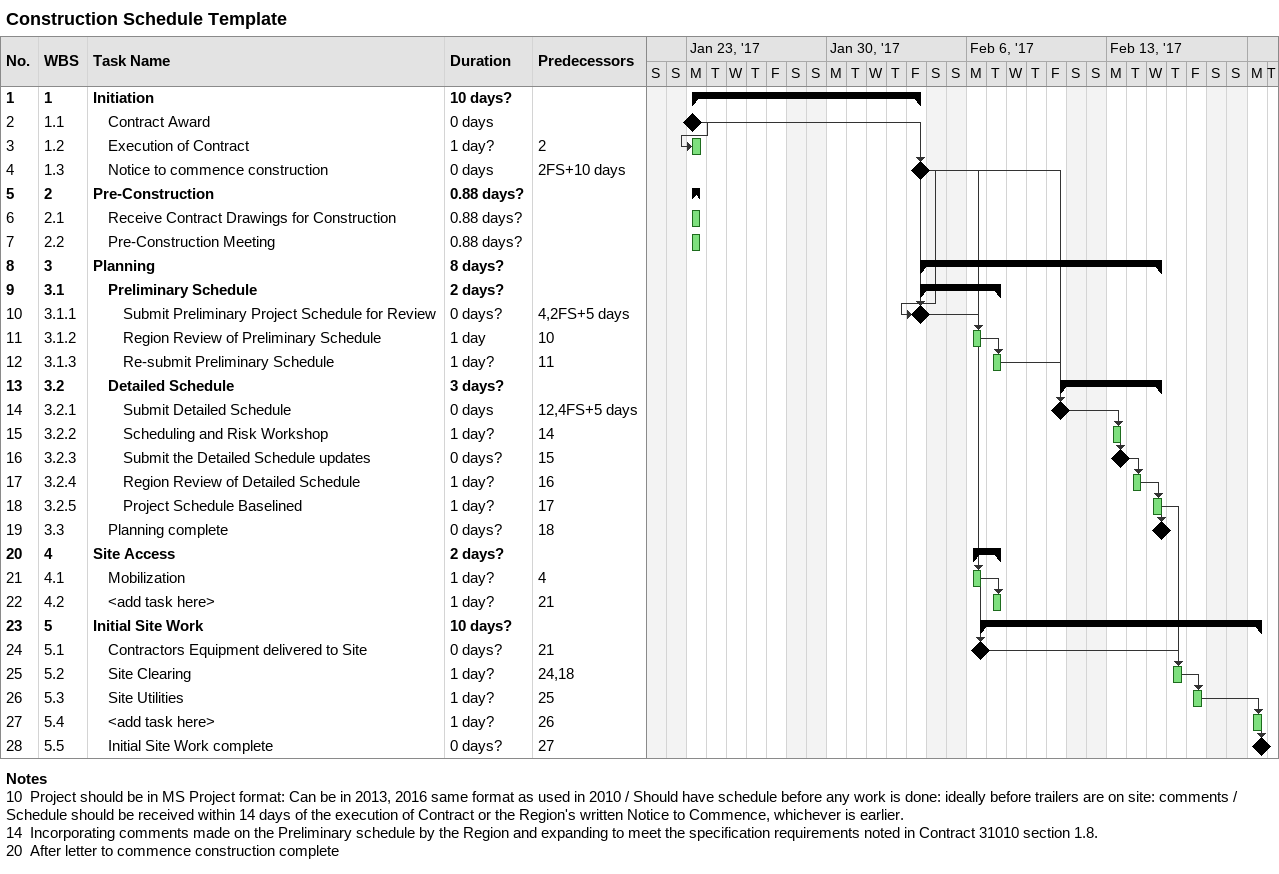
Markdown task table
Construction Schedule Template

| ID | WBS | Task | Duration | Start | Finish | Predecessors |
|---|---|---|---|---|---|---|
| 1 | 1 | **Initiation** | 10d? | 2017-01-23 | 2017-02-03 |  |
| 2 | 1.1 | Contract Award | 0d | 2017-01-23 | 2017-01-23 |  |
| 3 | 1.2 | Execution of Contract | 1d? | 2017-01-23 | 2017-01-23 | 2 |
| 4 | 1.3 | Notice to commence construction | 0d | 2017-02-03 | 2017-02-03 | 2FS+10d |
| 5 | 2 | **Pre-Construction** | 0.88d? | 2017-01-23 | 2017-01-23 |  |
| 6 | 2.1 | Receive Contract Drawings for Construction | 0.88d? | 2017-01-23 | 2017-01-23 |  |
| 7 | 2.2 | Pre-Construction Meeting | 0.88d? | 2017-01-23 | 2017-01-23 |  |
| 8 | 3 | **Planning** | 8d? | 2017-02-03 | 2017-02-15 |  |
| 9 | 3.1 | **Preliminary Schedule** | 2d? | 2017-02-03 | 2017-02-07 |  |
| 10 | 3.1.1 | Submit Preliminary Project Schedule for Review | 0d? | 2017-02-03 | 2017-02-03 | 4, 2FS+5d |
| 11 | 3.1.2 | Region Review of Preliminary Schedule | 1d | 2017-02-06 | 2017-02-06 | 10 |
| 12 | 3.1.3 | Re-submit Preliminary Schedule | 1d? | 2017-02-07 | 2017-02-07 | 11 |
| 13 | 3.2 | **Detailed Schedule** | 3d? | 2017-02-10 | 2017-02-15 |  |
| 14 | 3.2.1 | Submit Detailed Schedule | 0d | 2017-02-10 | 2017-02-10 | 12, 4FS+5d |
| 15 | 3.2.2 | Scheduling and Risk Workshop | 1d? | 2017-02-13 | 2017-02-13 | 14 |
| 16 | 3.2.3 | Submit the Detailed Schedule updates | 0d? | 2017-02-13 | 2017-02-13 | 15 |
| 17 | 3.2.4 | Region Review of Detailed Schedule | 1d? | 2017-02-14 | 2017-02-14 | 16 |
| 18 | 3.2.5 | Project Schedule Baselined | 1d? | 2017-02-15 | 2017-02-15 | 17 |
| 19 | 3.3 | Planning complete | 0d? | 2017-02-15 | 2017-02-15 | 18 |
| 20 | 4 | **Site Access** | 2d? | 2017-02-06 | 2017-02-07 |  |
| 21 | 4.1 | Mobilization | 1d? | 2017-02-06 | 2017-02-06 | 4 |
| 22 | 4.2 | <add task here> | 1d? | 2017-02-07 | 2017-02-07 | 21 |
| 23 | 5 | **Initial Site Work** | 10d? | 2017-02-06 | 2017-02-20 |  |
| 24 | 5.1 | Contractors Equipment delivered to Site | 0d? | 2017-02-06 | 2017-02-06 | 21 |
| 25 | 5.2 | Site Clearing | 1d? | 2017-02-16 | 2017-02-16 | 24, 18 |
| 26 | 5.3 | Site Utilities | 1d? | 2017-02-17 | 2017-02-17 | 25 |
| 27 | 5.4 | <add task here> | 1d? | 2017-02-20 | 2017-02-20 | 26 |
| 28 | 5.5 | Initial Site Work complete | 0d? | 2017-02-20 | 2017-02-20 | 27 |

Notes
- 10: Project should be in MS Project format: Can be in 2013, 2016 same format as used in 2010 / Should have schedule before any work is done: ideally before trailers are on site: comments / Schedule should be received within 14 days of the execution of Contract or the Region's written Notice to Commence, whichever is earlier.
- 14: Incorporating comments made on the Preliminary schedule by the Region and expanding to meet the specification requirements noted in Contract 31010 section 1.8.
- 20: After letter to commence construction complete
